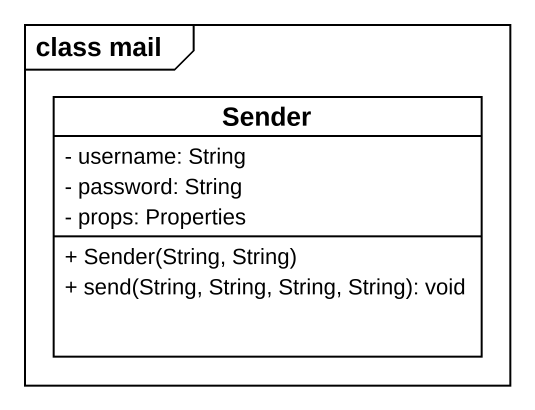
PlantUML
@startuml
mainframe class mail
hide circle
hide empty members
skinparam classAttributeIconSize 0
class Sender {
  - username: String
  - password: String
  - props: Properties
  + Sender(String, String)
  + send(String, String, String, String): void
}
@enduml
